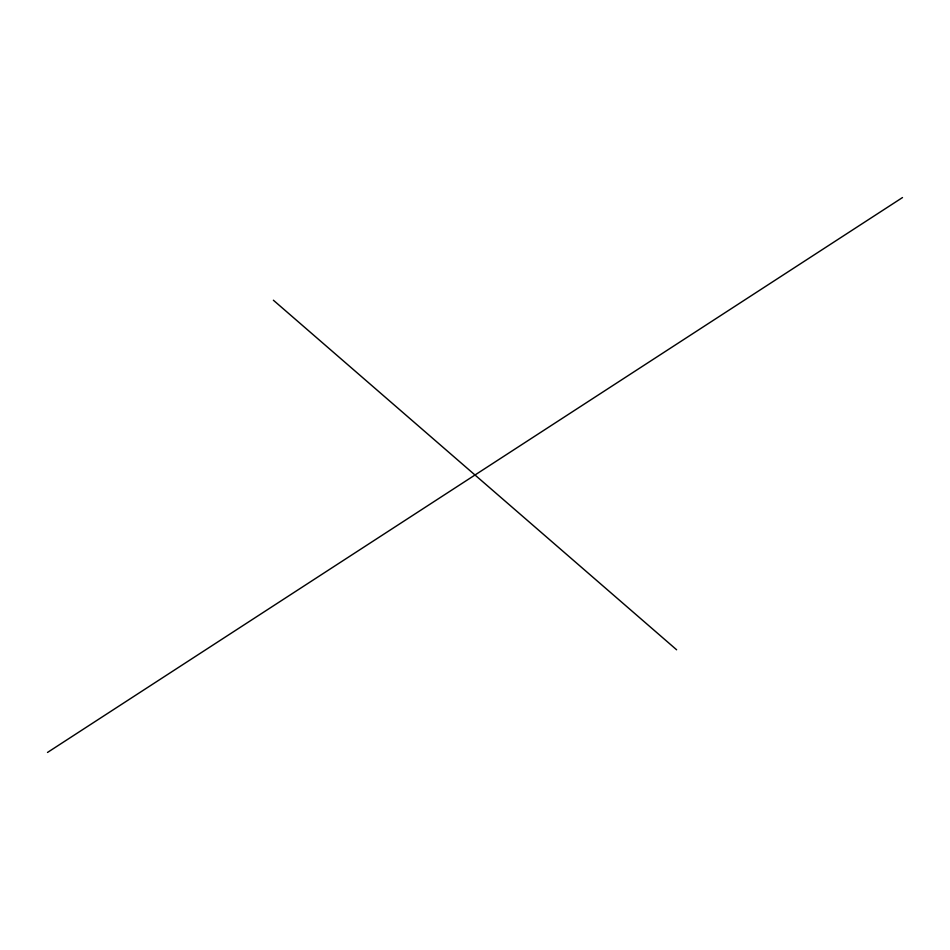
<?xml version="1.0" encoding="UTF-8"?>
<svg xmlns="http://www.w3.org/2000/svg" width="950" height="950" viewBox="0 0 950 950"><rect width="100%" height="100%" fill="white"/><g stroke="black" fill="none" stroke-linecap="round" stroke-linejoin="round"><path stroke-width="1.43" d="M47.5 752.447L902.5 197.553M273.374 300.212L676.626 649.788"/></g></svg>
